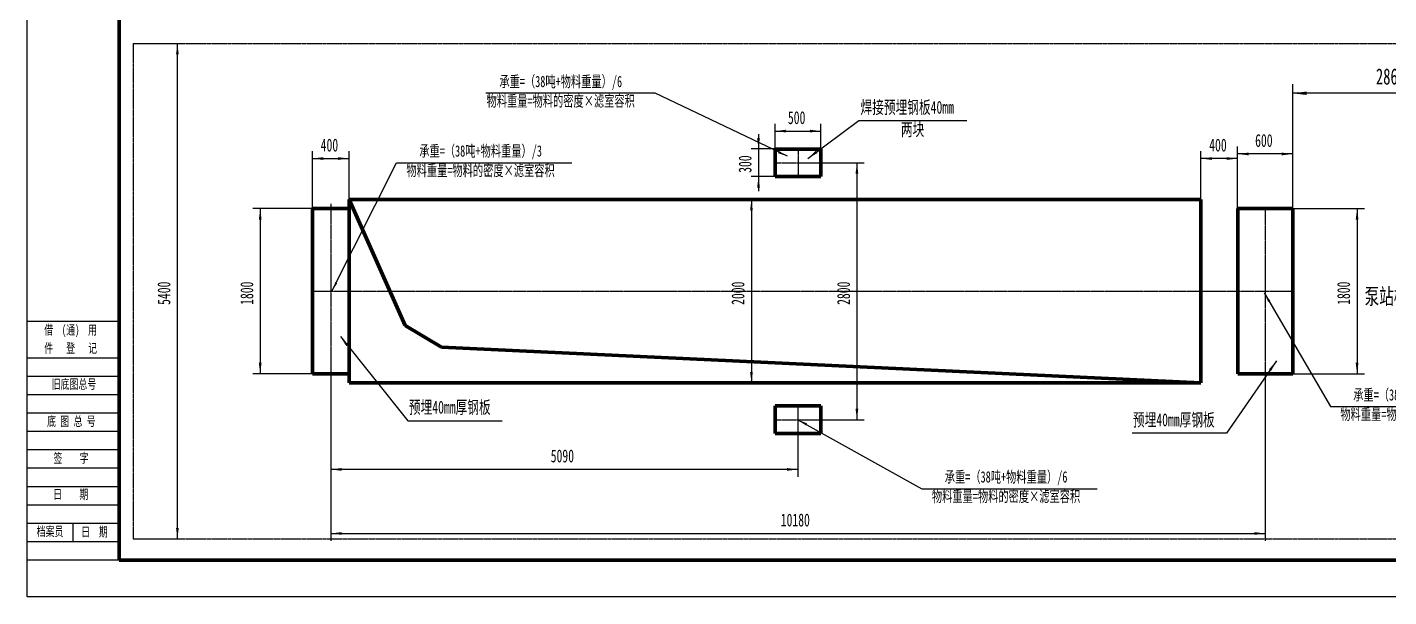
# Model space of a CAD drawing. Header units: millimetres. Extents: x -11880 to 11880, y -8400 to 8400.
# Drawn here: x -11880 to 2953, y -8400 to -2193 of the extents above; entities that cross this region are included whole.
import ezdxf

# ---------------------------------------------------------------- set-up
doc = ezdxf.new("R2010")
doc.units = ezdxf.units.MM
doc.linetypes.add('EB_DASHDOT', pattern=[39, 30, -3, 3, -3])
doc.linetypes.add('EB_DASHDOTDOT', pattern=[45, 30, -3, 3, -3, 3, -3])
for name, color, linetype, lineweight in [('CAXA0', 7, 'Continuous', 70), ('CAXA1', 1, 'EB_DASHDOT', 25), ('CAXA3', 7, 'Continuous', 25), ('CAXA4', 3, 'Continuous', 25)]:
    doc.layers.add(name, color=color, linetype=linetype, lineweight=lineweight)
doc.styles.add('UserTxtStyle11', font='', dxfattribs={"width": 0.667})
doc.styles.add('标准', font='', dxfattribs={"width": 0.667})
doc.styles.get('UserTxtStyle11').set_extended_font_data('FangSong_GB2312')
doc.styles.get('标准').set_extended_font_data('FangSong_GB2312')
doc.dimstyles.new('标准', dxfattribs={"dimscale": 40, "dimtxt": 3.5, "dimasz": 3, "dimexe": 2, "dimexo": 0, "dimtad": 1, "dimdec": 1, "dimzin": 12, "dimdsep": 46, "dimtxsty": '标准', "dimcen": 0, "dimdle": 4, "dimaunit": 1, "dimazin": 2, "dimtfac": 1, "dimtdec": 3, "dimtmove": 0, "dimatfit": 3, "dimfxl": 1, "dimtolj": 1, "dimtzin": 0, "dimarcsym": 0})

# ---------------------------------------------------------------- blocks, each defined once
blk = doc.blocks.new('*D69')
at = {"layer": 'CAXA4', "linetype": 'Continuous', "lineweight": 25}
blk.add_hatch(color=0, dxfattribs=at).paths.add_polyline_path([(1597, -5088), (1638, -5185), (1661, -5172)], flags=0)
at = {"layer": 'CAXA4', "color": 0, "linetype": 'Continuous', "lineweight": 25}
for p, q in [((1597, -5088), (2318, -6328)), ((2318, -6328), (4227, -6328))]:
    blk.add_line(p, q, dxfattribs=at)
at = {"layer": 'CAXA4', "color": 0, "linetype": 'Continuous', "lineweight": 25, "char_height": 122.5, "attachment_point": 1, "style": '标准'}
for s, insert in [('\\fFangSong_GB2312|b0|i0|p34;承重=（38吨+物料重量）/3', (2566, -6138)), ('\\fFangSong_GB2312|b0|i0|p34;物料重量=物料的密度×滤室容积', (2426, -6350))]:
    blk.add_mtext(s, dxfattribs=dict(at, insert=insert))
blk = doc.blocks.new('*D95')
at = {"layer": 'CAXA4', "linetype": 'Continuous', "lineweight": 25}
for points in [[(-2841, -3670), (-2856, -3790), (-2826, -3790)], [(-2841, -6470), (-2856, -6350), (-2826, -6350)]]:
    blk.add_hatch(color=0, dxfattribs=at).paths.add_polyline_path(points, flags=0)
at = {"layer": 'CAXA4', "color": 0, "linetype": 'Continuous', "lineweight": 25}
for p, q in [((-3483, -3670), (-2761, -3670)), ((-2841, -3670), (-2841, -6470)), ((-3483, -6470), (-2761, -6470))]:
    blk.add_line(p, q, dxfattribs=at)
at = {"layer": 'CAXA4', "color": 0, "linetype": 'Continuous', "lineweight": 25, "insert": (-3057, -5219), "char_height": 140, "attachment_point": 1, "rotation": 90, "style": '标准'}
blk.add_mtext('\\fFangSong_GB2312|b0|i0|p34;2800', dxfattribs=at)
blk = doc.blocks.new('*D96')
at = {"layer": 'CAXA4', "linetype": 'Continuous', "lineweight": 25}
blk.add_hatch(color=0, dxfattribs=at).paths.add_polyline_path([(-3483, -6470), (-3397, -6533), (-3384, -6510)], flags=0)
at = {"layer": 'CAXA4', "color": 0, "linetype": 'Continuous', "lineweight": 25}
for p, q in [((-3483, -6470), (-2132, -7222)), ((-2132, -7222), (-223, -7222))]:
    blk.add_line(p, q, dxfattribs=at)
at = {"layer": 'CAXA4', "color": 0, "linetype": 'Continuous', "lineweight": 25, "char_height": 122.5, "attachment_point": 1, "style": '标准'}
for s, insert in [('\\fFangSong_GB2312|b0|i0|p34;承重=（38吨+物料重量）/6', (-1884, -7032)), ('\\fFangSong_GB2312|b0|i0|p34;物料重量=物料的密度×滤室容积', (-2024, -7244))]:
    blk.add_mtext(s, dxfattribs=dict(at, insert=insert))
blk = doc.blocks.new('*D97')
at = {"layer": 'CAXA4', "linetype": 'Continuous', "lineweight": 25}
blk.add_hatch(color=0, dxfattribs=at).paths.add_polyline_path([(-3599, -3599), (-3689, -3542), (-3700, -3566)], flags=0)
at = {"layer": 'CAXA4', "color": 0, "linetype": 'Continuous', "lineweight": 25}
for p, q in [((-5039, -2913), (-6882, -2913)), ((-3599, -3599), (-5039, -2913))]:
    blk.add_line(p, q, dxfattribs=at)
at = {"layer": 'CAXA4', "color": 0, "linetype": 'Continuous', "lineweight": 25, "char_height": 122.5, "attachment_point": 1, "style": '标准'}
for s, insert in [('\\fFangSong_GB2312|b0|i0|p34;承重=（38吨+物料重量）/6', (-6736, -2723)), ('\\fFangSong_GB2312|b0|i0|p34;物料重量=物料的密度×滤室容积', (-6876, -2935))]:
    blk.add_mtext(s, dxfattribs=dict(at, insert=insert))
blk = doc.blocks.new('*D98')
at = {"layer": 'CAXA4', "linetype": 'Continuous', "lineweight": 25}
for points in [[(-8573, -7012), (-8453, -6997), (-8453, -7027)], [(-3483, -7012), (-3603, -6997), (-3603, -7027)]]:
    blk.add_hatch(color=0, dxfattribs=at).paths.add_polyline_path(points, flags=0)
at = {"layer": 'CAXA4', "color": 0, "linetype": 'Continuous', "lineweight": 25}
for p, q in [((-8573, -5809), (-8573, -7092)), ((-3483, -6623), (-3483, -7092)), ((-3483, -7012), (-8573, -7012))]:
    blk.add_line(p, q, dxfattribs=at)
at = {"layer": 'CAXA4', "color": 0, "linetype": 'Continuous', "lineweight": 25, "insert": (-6177, -6795), "char_height": 140, "attachment_point": 1, "style": '标准'}
blk.add_mtext('\\fFangSong_GB2312|b0|i0|p34;5090', dxfattribs=at)
blk = doc.blocks.new('CAXBLOCK126', base_point=(-10880, -8000))
at = {"layer": 'CAXA3'}
for p, q in [((-10880, -5400), (-11880, -5400)), ((-10880, -5800), (-11880, -5800)), ((-10880, -6000), (-11880, -6000)), ((-10880, -6200), (-11880, -6200)), ((-10880, -6400), (-11880, -6400)), ((-10880, -6600), (-11880, -6600)), ((-10880, -6800), (-11880, -6800)), ((-10880, -7000), (-11880, -7000)), ((-10880, -7200), (-11880, -7200)), ((-10880, -7400), (-11880, -7400)), ((-10880, -7600), (-11880, -7600)), ((-11380, -7800), (-11380, -7600)), ((-10880, -7800), (-11880, -7800)), ((-10880, -8000), (-11880, -8000))]:
    blk.add_line(p, q, dxfattribs=at)
at = {"layer": 'CAXA0', "linetype": 'Continuous', "lineweight": 25, "char_height": 104, "attachment_point": 1}
for s, insert, style in [('\\fFangSong_GB2312|b0|i0|p34;借  (通)  用', (-11694, -5439), '标准'), ('\\fFangSong_GB2312|b0|i0|p34;件   登   记', (-11694, -5638), '标准'), ('\\fFangSong_GB2312|b0|i0|p34;旧底图总号', (-11614, -6030), '标准'), ('\\fFangSong_GB2312|b0|i0|p34;底 图 总 号', (-11664, -6435), '标准'), ('\\fFangSong_GB2312|b0|i0|p34;签    字', (-11594, -6836), '标准'), ('\\fFangSong_GB2312|b0|i0|p34;日    期', (-11597, -7230), 'UserTxtStyle11'), ('\\fFangSong_GB2312|b0|i0|p34;档案员', (-11777, -7635), '标准'), ('\\fFangSong_GB2312|b0|i0|p34;日  期', (-11292, -7640), '标准')]:
    blk.add_mtext(s, dxfattribs=dict(at, insert=insert, style=style))
blk = doc.blocks.new('CAXBLOCK125', base_point=(11480, -8000))
at = {"layer": 'CAXA0', "linetype": 'Continuous', "lineweight": 70}
for p, q in [((-10880, 8000), (-10880, -8000)), ((-10880, -8000), (11480, -8000))]:
    blk.add_line(p, q, dxfattribs=at)
at = {"layer": 'CAXA3', "linetype": 'Continuous', "lineweight": 25}
for p, q in [((-11880, -8400), (-11880, 8400)), ((11880, -8400), (-11880, -8400))]:
    blk.add_line(p, q, dxfattribs=at)
at = {"layer": 'CAXA0'}
blk.add_blockref('CAXBLOCK126', (-10880, -8000), dxfattribs=at)
blk = doc.blocks.new('*D151')
at = {"layer": 'CAXA4', "linetype": 'Continuous', "lineweight": 25}
for points in [[(1307, -3574), (1427, -3559), (1427, -3589)], [(1907, -3574), (1787, -3559), (1787, -3589)]]:
    blk.add_hatch(color=0, dxfattribs=at).paths.add_polyline_path(points, flags=0)
at = {"layer": 'CAXA4', "color": 0, "linetype": 'Continuous', "lineweight": 25}
for p, q in [((1307, -4170), (1307, -3494)), ((1907, -4170), (1907, -3494)), ((1907, -3574), (1307, -3574))]:
    blk.add_line(p, q, dxfattribs=at)
at = {"layer": 'CAXA4', "color": 0, "linetype": 'Continuous', "lineweight": 25, "insert": (1497, -3357), "char_height": 140, "attachment_point": 1, "style": '标准'}
blk.add_mtext('\\fFangSong_GB2312|b0|i0|p34;600', dxfattribs=at)
blk = doc.blocks.new('*D152')
at = {"layer": 'CAXA4', "linetype": 'Continuous', "lineweight": 25}
for points in [[(-8573, -7710), (-8453, -7725), (-8453, -7695)], [(1607, -7710), (1487, -7725), (1487, -7695)]]:
    blk.add_hatch(color=0, dxfattribs=at).paths.add_polyline_path(points, flags=0)
at = {"layer": 'CAXA4', "color": 0, "linetype": 'Continuous', "lineweight": 25}
for p, q in [((-8573, -5809), (-8573, -7790)), ((1607, -5859), (1607, -7790)), ((-8573, -7710), (1607, -7710))]:
    blk.add_line(p, q, dxfattribs=at)
at = {"layer": 'CAXA4', "color": 0, "linetype": 'Continuous', "lineweight": 25, "insert": (-3671, -7493), "char_height": 140, "attachment_point": 1, "style": '标准'}
blk.add_mtext('\\fFangSong_GB2312|b0|i0|p34;10180', dxfattribs=at)
blk = doc.blocks.new('*D153')
at = {"layer": 'CAXA4', "linetype": 'Continuous', "lineweight": 25}
for points in [[(2608, -4170), (2593, -4290), (2623, -4290)], [(2608, -5970), (2593, -5850), (2623, -5850)]]:
    blk.add_hatch(color=0, dxfattribs=at).paths.add_polyline_path(points, flags=0)
at = {"layer": 'CAXA4', "color": 0, "linetype": 'Continuous', "lineweight": 25}
for p, q in [((1907, -4170), (2688, -4170)), ((2608, -4170), (2608, -5970)), ((1907, -5970), (2688, -5970))]:
    blk.add_line(p, q, dxfattribs=at)
at = {"layer": 'CAXA4', "color": 0, "linetype": 'Continuous', "lineweight": 25, "insert": (2391, -5219), "char_height": 140, "attachment_point": 1, "rotation": 90, "style": '标准'}
blk.add_mtext('\\fFangSong_GB2312|b0|i0|p34;1800', dxfattribs=at)
blk = doc.blocks.new('*D154')
at = {"layer": 'CAXA4', "linetype": 'Continuous', "lineweight": 25}
for points in [[(-9342, -4170), (-9357, -4290), (-9327, -4290)], [(-9342, -5970), (-9357, -5850), (-9327, -5850)]]:
    blk.add_hatch(color=0, dxfattribs=at).paths.add_polyline_path(points, flags=0)
at = {"layer": 'CAXA4', "color": 0, "linetype": 'Continuous', "lineweight": 25}
for p, q in [((-8773, -4170), (-9422, -4170)), ((-9342, -4170), (-9342, -5970)), ((-8773, -5970), (-9422, -5970))]:
    blk.add_line(p, q, dxfattribs=at)
at = {"layer": 'CAXA4', "color": 0, "linetype": 'Continuous', "lineweight": 25, "insert": (-9558, -5219), "char_height": 140, "attachment_point": 1, "rotation": 90, "style": '标准'}
blk.add_mtext('\\fFangSong_GB2312|b0|i0|p34;1800', dxfattribs=at)
blk = doc.blocks.new('*D348')
at = {"layer": 'CAXA4', "linetype": 'Continuous', "lineweight": 25}
for points in [[(907, -3624), (1027, -3609), (1027, -3639)], [(1307, -3624), (1187, -3609), (1187, -3639)]]:
    blk.add_hatch(color=0, dxfattribs=at).paths.add_polyline_path(points, flags=0)
at = {"layer": 'CAXA4', "color": 0, "linetype": 'Continuous', "lineweight": 25}
for p, q in [((907, -4070), (907, -3544)), ((1307, -4170), (1307, -3544)), ((1307, -3624), (907, -3624))]:
    blk.add_line(p, q, dxfattribs=at)
at = {"layer": 'CAXA4', "color": 0, "linetype": 'Continuous', "lineweight": 25, "insert": (997, -3407), "char_height": 140, "attachment_point": 1, "style": '标准'}
blk.add_mtext('\\fFangSong_GB2312|b0|i0|p34;400', dxfattribs=at)
blk = doc.blocks.new('*D349')
at = {"layer": 'CAXA4', "linetype": 'Continuous', "lineweight": 25}
for points in [[(-8773, -3624), (-8653, -3639), (-8653, -3609)], [(-8373, -3624), (-8493, -3639), (-8493, -3609)]]:
    blk.add_hatch(color=0, dxfattribs=at).paths.add_polyline_path(points, flags=0)
at = {"layer": 'CAXA4', "color": 0, "linetype": 'Continuous', "lineweight": 25}
for p, q in [((-8773, -4170), (-8773, -3544)), ((-8373, -4070), (-8373, -3544)), ((-8773, -3624), (-8373, -3624))]:
    blk.add_line(p, q, dxfattribs=at)
at = {"layer": 'CAXA4', "color": 0, "linetype": 'Continuous', "lineweight": 25, "insert": (-8683, -3407), "char_height": 140, "attachment_point": 1, "style": '标准'}
blk.add_mtext('\\fFangSong_GB2312|b0|i0|p34;400', dxfattribs=at)
blk = doc.blocks.new('*D350')
at = {"layer": 'CAXA4', "linetype": 'Continuous', "lineweight": 25}
for points in [[(-3990, -4070), (-4005, -4190), (-3975, -4190)], [(-3990, -6070), (-4005, -5950), (-3975, -5950)]]:
    blk.add_hatch(color=0, dxfattribs=at).paths.add_polyline_path(points, flags=0)
at = {"layer": 'CAXA4', "color": 0, "linetype": 'Continuous', "lineweight": 25}
for p, q in [((-6153, -4070), (-3910, -4070)), ((-3990, -4070), (-3990, -6070)), ((-6153, -6070), (-3910, -6070))]:
    blk.add_line(p, q, dxfattribs=at)
at = {"layer": 'CAXA4', "color": 0, "linetype": 'Continuous', "lineweight": 25, "insert": (-4207, -5219), "char_height": 140, "attachment_point": 1, "rotation": 90, "style": '标准'}
blk.add_mtext('\\fFangSong_GB2312|b0|i0|p34;2000', dxfattribs=at)
blk = doc.blocks.new('*D430')
at = {"layer": 'CAXA4', "linetype": 'Continuous', "lineweight": 25}
for points in [[(1907, -2913), (2057, -2894), (2057, -2931)], [(4091, -2913), (3941, -2894), (3941, -2931)]]:
    blk.add_hatch(color=0, dxfattribs=at).paths.add_polyline_path(points, flags=0)
at = {"layer": 'CAXA4', "color": 0, "linetype": 'Continuous', "lineweight": 25}
for p, q in [((1907, -4170), (1907, -2813)), ((4091, -4170), (4091, -2813)), ((4091, -2913), (1907, -2913))]:
    blk.add_line(p, q, dxfattribs=at)
at = {"layer": 'CAXA4', "color": 0, "linetype": 'Continuous', "lineweight": 25, "insert": (2813, -2642), "char_height": 175, "attachment_point": 1, "style": '标准'}
blk.add_mtext('\\fFangSong_GB2312|b0|i0|p34;2865', dxfattribs=at)
blk = doc.blocks.new('*D435')
at = {"layer": 'CAXA4', "linetype": 'Continuous', "lineweight": 25}
blk.add_hatch(color=0, dxfattribs=at).paths.add_polyline_path([(-8560, -5070), (-8501, -4982), (-8524, -4970)], flags=0)
at = {"layer": 'CAXA4', "color": 0, "linetype": 'Continuous', "lineweight": 25}
for p, q in [((-8560, -5070), (-7857, -3670)), ((-7857, -3670), (-5948, -3670))]:
    blk.add_line(p, q, dxfattribs=at)
at = {"layer": 'CAXA4', "color": 0, "linetype": 'Continuous', "lineweight": 25, "char_height": 122.5, "attachment_point": 1, "style": '标准'}
for s, insert in [('\\fFangSong_GB2312|b0|i0|p34;承重=（38吨+物料重量）/3', (-7609, -3480)), ('\\fFangSong_GB2312|b0|i0|p34;物料重量=物料的密度×滤室容积', (-7749, -3692))]:
    blk.add_mtext(s, dxfattribs=dict(at, insert=insert))
blk = doc.blocks.new('*D436')
at = {"layer": 'CAXA4', "linetype": 'Continuous', "lineweight": 25}
for points in [[(-10244, -2370), (-10229, -2490), (-10259, -2490)], [(-10244, -7770), (-10229, -7650), (-10259, -7650)]]:
    blk.add_hatch(color=0, dxfattribs=at).paths.add_polyline_path(points, flags=0)
at = {"layer": 'CAXA4', "color": 0, "linetype": 'Continuous', "lineweight": 25}
for p, q in [((-10726, -2370), (-10164, -2370)), ((-10244, -7770), (-10244, -2370)), ((-10726, -7770), (-10164, -7770))]:
    blk.add_line(p, q, dxfattribs=at)
at = {"layer": 'CAXA4', "color": 0, "linetype": 'Continuous', "lineweight": 25, "insert": (-10461, -5219), "char_height": 140, "attachment_point": 1, "rotation": 90, "style": '标准'}
blk.add_mtext('\\fFangSong_GB2312|b0|i0|p34;5400', dxfattribs=at)
blk = doc.blocks.new('*D438')
at = {"layer": 'CAXA4', "linetype": 'Continuous', "lineweight": 25}
blk.add_hatch(color=0, dxfattribs=at).paths.add_polyline_path([(-8468, -5565), (-8405, -5668), (-8381, -5649)], flags=0)
at = {"layer": 'CAXA4', "color": 0, "linetype": 'Continuous', "lineweight": 25}
for p, q in [((-8468, -5565), (-7732, -6481)), ((-7732, -6481), (-6707, -6481))]:
    blk.add_line(p, q, dxfattribs=at)
at = {"layer": 'CAXA4', "color": 0, "linetype": 'Continuous', "lineweight": 25, "insert": (-7722, -6264), "char_height": 140, "attachment_point": 1, "style": '标准'}
blk.add_mtext('\\fFangSong_GB2312|b0|i0|p34;预埋40mm厚钢板', dxfattribs=at)
blk = doc.blocks.new('*D439')
at = {"layer": 'CAXA4', "linetype": 'Continuous', "lineweight": 25}
blk.add_hatch(color=0, dxfattribs=at).paths.add_polyline_path([(1729, -5830), (1649, -5920), (1673, -5937)], flags=0)
at = {"layer": 'CAXA4', "color": 0, "linetype": 'Continuous', "lineweight": 25}
for p, q in [((1729, -5830), (1184, -6618)), ((1184, -6618), (159, -6618))]:
    blk.add_line(p, q, dxfattribs=at)
at = {"layer": 'CAXA4', "color": 0, "linetype": 'Continuous', "lineweight": 25, "insert": (166, -6401), "char_height": 140, "attachment_point": 1, "style": '标准'}
blk.add_mtext('\\fFangSong_GB2312|b0|i0|p34;预埋40mm厚钢板', dxfattribs=at)
blk = doc.blocks.new('*D440')
at = {"layer": 'CAXA4', "linetype": 'Continuous', "lineweight": 25}
for points in [[(-3913, -3520), (-3928, -3400), (-3898, -3400)], [(-3913, -3820), (-3928, -3940), (-3898, -3940)]]:
    blk.add_hatch(color=0, dxfattribs=at).paths.add_polyline_path(points, flags=0)
at = {"layer": 'CAXA4', "color": 0, "linetype": 'Continuous', "lineweight": 25}
for p, q in [((-3913, -3360), (-3913, -3980)), ((-3733, -3520), (-3993, -3520)), ((-3733, -3820), (-3993, -3820))]:
    blk.add_line(p, q, dxfattribs=at)
at = {"layer": 'CAXA4', "color": 0, "linetype": 'Continuous', "lineweight": 25, "insert": (-4130, -3780), "char_height": 140, "attachment_point": 1, "rotation": 90, "style": '标准'}
blk.add_mtext('\\fFangSong_GB2312|b0|i0|p34;300', dxfattribs=at)
blk = doc.blocks.new('*D441')
at = {"layer": 'CAXA4', "linetype": 'Continuous', "lineweight": 25}
blk.add_hatch(color=0, dxfattribs=at).paths.add_polyline_path([(-3377, -3624), (-3271, -3564), (-3289, -3540)], flags=0)
at = {"layer": 'CAXA4', "color": 0, "linetype": 'Continuous', "lineweight": 25}
for p, q in [((-3377, -3624), (-2819, -3211)), ((-2819, -3211), (-1645, -3211))]:
    blk.add_line(p, q, dxfattribs=at)
at = {"layer": 'CAXA4', "color": 0, "linetype": 'Continuous', "lineweight": 25, "char_height": 140, "attachment_point": 1, "style": '标准'}
for s, insert in [('\\fFangSong_GB2312|b0|i0|p34;焊接预埋钢板40mm', (-2802, -2995)), ('\\fFangSong_GB2312|b0|i0|p34;两块', (-2362, -3236))]:
    blk.add_mtext(s, dxfattribs=dict(at, insert=insert))
blk = doc.blocks.new('*D442')
at = {"layer": 'CAXA4', "linetype": 'Continuous', "lineweight": 25}
for points in [[(-3733, -3325), (-3613, -3340), (-3613, -3310)], [(-3233, -3325), (-3353, -3340), (-3353, -3310)]]:
    blk.add_hatch(color=0, dxfattribs=at).paths.add_polyline_path(points, flags=0)
at = {"layer": 'CAXA4', "color": 0, "linetype": 'Continuous', "lineweight": 25}
for p, q in [((-3733, -3520), (-3733, -3245)), ((-3233, -3520), (-3233, -3245)), ((-3733, -3325), (-3233, -3325))]:
    blk.add_line(p, q, dxfattribs=at)
at = {"layer": 'CAXA4', "color": 0, "linetype": 'Continuous', "lineweight": 25, "insert": (-3593, -3108), "char_height": 140, "attachment_point": 1, "style": '标准'}
blk.add_mtext('\\fFangSong_GB2312|b0|i0|p34;500', dxfattribs=at)

msp = doc.modelspace()

# ---------------------------------------------------------------- linework, layer by layer
at = {"layer": 'CAXA0', "linetype": 'Continuous', "lineweight": 70}
for p, q in [((-3732.62, -3520.16), (-3732.62, -3820.16)), ((-3732.62, -3520.16), (-3232.62, -3520.16)), ((-3232.62, -3520.16), (-3232.62, -3820.16)), ((-3732.62, -3820.16), (-3232.62, -3820.16)), ((-8372.62, -4070.16), (-5745.5, -4070.16)), ((-8372.62, -4070.16), (-7763.59, -5444.02)), ((-8372.62, -4070.16), (-8372.62, -6070.16)), ((-5745.5, -4070.16), (907.38, -4070.16)), ((907.38, -4070.16), (907.38, -6070.16)), ((-8772.62, -4170.16), (-8372.62, -4170.16)), ((-8772.62, -4170.16), (-8772.62, -5970.16)), ((1307.38, -4170.16), (1907.38, -4170.16)), ((1307.38, -4170.16), (1307.38, -5970.16)), ((1907.38, -4170.16), (1907.38, -5970.16)), ((-7763.59, -5444.02), (-7367.11, -5679.12)), ((-7367.11, -5679.12), (907.38, -6070.16)), ((-8772.62, -5970.16), (-8372.62, -5970.16)), ((-8372.62, -6070.16), (-5745.5, -6070.16)), ((-5745.5, -6070.16), (907.38, -6070.16)), ((1307.38, -5970.16), (1907.38, -5970.16)), ((-3732.62, -6620.16), (-3732.62, -6320.16)), ((-3732.62, -6320.16), (-3232.62, -6320.16)), ((-3232.62, -6620.16), (-3232.62, -6320.16)), ((-3732.62, -6620.16), (-3232.62, -6620.16))]:
    msp.add_line(p, q, dxfattribs=at)
at = {"layer": 'CAXA1', "linetype": 'EB_DASHDOT', "lineweight": 25}
for p, q in [((-3482.62, -3517.16), (-3482.62, -3823.16)), ((-3732.62, -3670.16), (-3232.62, -3670.16)), ((-8572.62, -4117.16), (-8572.62, -6023.16)), ((1607.38, -4167.16), (1607.38, -5973.16)), ((-3482.62, -6623.16), (-3482.62, -6317.16)), ((-3732.62, -6470.16), (-3232.62, -6470.16))]:
    msp.add_line(p, q, dxfattribs=at)
at = {"layer": 'CAXA1', "color": 1, "linetype": 'EB_DASHDOT', "lineweight": 25}
for p, q in [((-8772.62, -5070.16), (-4195.5, -5070.16)), ((-4195.5, -5070.16), (1907.38, -5070.16))]:
    msp.add_line(p, q, dxfattribs=at)
at = {"layer": 'CAXA3', "color": 5, "linetype": 'EB_DASHDOTDOT', "lineweight": 25}
for p, q in [((-10726.35, -2370.16), (4091.03, -2370.16)), ((-10726.35, -2370.16), (-10726.35, -7770.16)), ((-10726.35, -7770.16), (4091.03, -7770.16))]:
    msp.add_line(p, q, dxfattribs=at)

# ---------------------------------------------------------------- block references
at = {"layer": 'CAXA0'}
msp.add_blockref('CAXBLOCK125', (11480, -8000), dxfattribs=at)
at = {"layer": 'CAXA4'}
for name in ['*D97', '*D435', '*D69', '*D96']:
    msp.add_blockref(name, (0, 0), dxfattribs=at)
at = {"layer": 'CAXA4', "linetype": 'Continuous', "lineweight": 70}
for name in ['*D441', '*D438', '*D439']:
    msp.add_blockref(name, (0, 0), dxfattribs=at)

# ---------------------------------------------------------------- texts
at = {"layer": 'CAXA4', "linetype": 'Continuous', "lineweight": 25, "insert": (2689.98, -5038.69), "char_height": 175, "attachment_point": 1, "style": '标准'}
msp.add_mtext('\\fFangSong_GB2312|b0|i0|p34;泵站检修安装空间', dxfattribs=at)

# ---------------------------------------------------------------- dimensions: what is measured, and where the dimension line sits
at = {"layer": 'CAXA4', "linetype": 'Continuous', "lineweight": 70}
for base, p1, p2, text, picture, middle in [((-10243.87, -5070.16), (-10726.35, -7770.16), (-10726.35, -2370.16), '\\fFangSong_GB2312;5400', '*D436', (-10364.77, -5070.16)), ((-3912.93, -3670.16), (-3732.62, -3520.16), (-3732.62, -3820.16), '\\fFangSong_GB2312;300', '*D440', (-4033.83, -3670.16)), ((-2840.58, -5070.16), (-3482.62, -3670.16), (-3482.62, -6470.16), '\\fFangSong_GB2312;2800', '*D95', (-2961.48, -5070.16)), ((-3990.12, -5070.16), (-6152.62, -4070.16), (-6152.62, -6070.16), '\\fFangSong_GB2312;2000', '*D350', (-4111.02, -5070.16)), ((-9341.67, -5070.16), (-8772.62, -4170.16), (-8772.62, -5970.16), '\\fFangSong_GB2312;1800', '*D154', (-9462.57, -5070.16)), ((2608.11, -5070.16), (1907.38, -4170.16), (1907.38, -5970.16), '\\fFangSong_GB2312;1800', '*D153', (2487.21, -5070.16))]:
    dim = msp.add_linear_dim(base=base, p1=p1, p2=p2, angle=90, text=text, dimstyle='标准', dxfattribs=at)
    dim.commit()
    dim.dimension.update_dxf_attribs({"geometry": picture, "text_midpoint": middle})
for base, p1, p2, text, picture, middle in [((2999.21, -2912.69), (4091.03, -4170.16), (1907.38, -4170.16), '\\fFangSong_GB2312;2865', '*D430', (2999.21, -2761.57)), ((-3482.62, -3324.59), (-3732.62, -3520.16), (-3232.62, -3520.16), '\\fFangSong_GB2312;500', '*D442', (-3482.62, -3203.69)), ((-8572.62, -3623.77), (-8772.62, -4170.16), (-8372.62, -4070.16), '\\fFangSong_GB2312;400', '*D349', (-8572.62, -3502.87)), ((1107.38, -3623.77), (1307.38, -4170.16), (907.38, -4070.16), '\\fFangSong_GB2312;400', '*D348', (1107.38, -3502.87)), ((1607.38, -3573.77), (1907.38, -4170.16), (1307.38, -4170.16), '\\fFangSong_GB2312;600', '*D151', (1607.38, -3452.87)), ((-6027.62, -7011.77), (-3482.62, -6623.16), (-8572.62, -5808.82), '\\fFangSong_GB2312;5090', '*D98', (-6027.62, -6890.87)), ((-3482.62, -7709.68), (-8572.62, -5808.82), (1607.38, -5858.82), '\\fFangSong_GB2312;10180', '*D152', (-3482.62, -7588.78))]:
    dim = msp.add_linear_dim(base=base, p1=p1, p2=p2, text=text, dimstyle='标准', dxfattribs=at)
    dim.commit()
    dim.dimension.update_dxf_attribs({"geometry": picture, "text_midpoint": middle})

doc.saveas('drawing.dxf')
